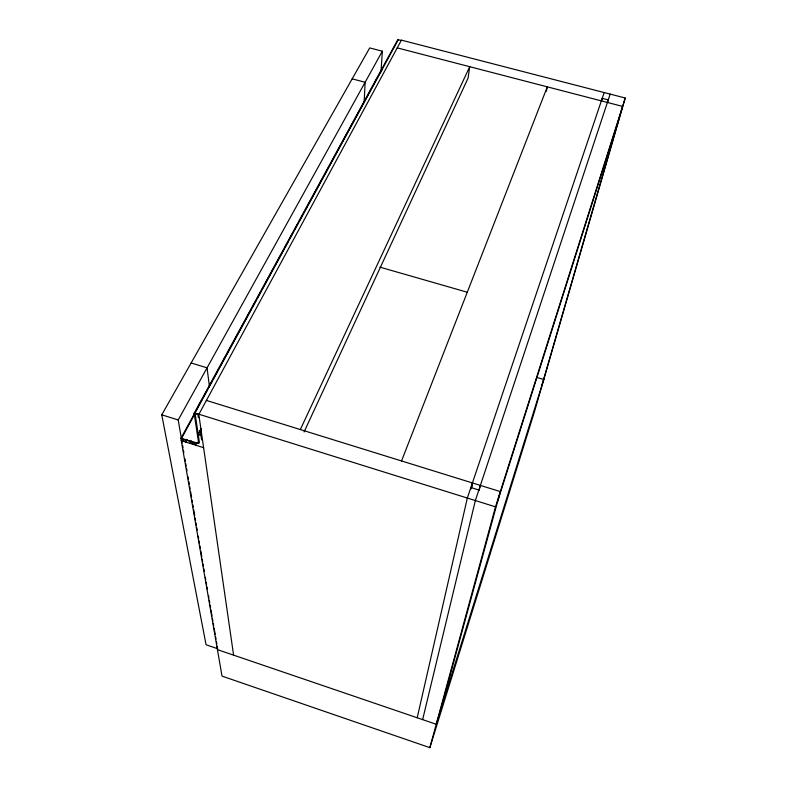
<?xml version="1.0" encoding="UTF-8"?>
<svg xmlns="http://www.w3.org/2000/svg" width="787" height="787" viewBox="0 0 787 787"><rect width="100%" height="100%" fill="white"/><g stroke="black" fill="none" stroke-linecap="round" stroke-linejoin="round"><path stroke-width="1.18" d="M401.35 40.117L625.242 98.001L534.609 411.178L429.85 747.65L222.023 676.112L180.862 438.329L195.117 442.451A3.945 1.889 26.8 0 0 198.393 441.428L194.163 413.303L397.769 39.675L401.331 40.432M364.165 101.867L365.129 82.271L352.183 78.838M381.006 72.001L382.325 51.204L369.713 47.918L161.758 414.808L206.076 644.779L217.674 648.734L217.251 646.314M546.335 91.361L547.309 86.845L401.537 460.956M417.199 717.774L467.33 498.043L604.17 92.561M471.049 488.904L472.426 482.943M422.629 719.623L475.358 500.552L610.181 94.106M479.224 490.173L480.385 485.412M601.593 100.697L602.222 98.326L608.262 99.89L607.613 102.261M429.85 747.65L495.495 506.838L625.242 98.001M439.923 712.412L500.335 491.6L206.243 400.367M541.8 385.699L622.576 106.393L397.16 47.859M544.22 377.947L436.224 724.256L217.438 649.629M497.709 501.181L619.339 117.578M471.265 488.52L472.475 484.949M304.067 431.945L468.088 78.09L469.711 66.708L300.329 429.554M196.691 442.973L195.54 445.137L195.206 442.992L196.101 443.278A3.945 1.889 26.8 0 0 199.377 442.255L198.235 434.601L201.128 429.19M201.157 430.745L200.242 430.459L200.892 434.906L198.157 434.05L201.049 428.63M190.169 443.435L191.241 440.74M198.806 414.474L401.321 40.353M186.863 439.864L185.693 442.028L186.775 439.333M180.853 438.457L197.901 407.164M199.081 405.01L202.603 398.537M203.784 396.373L207.306 389.899M208.486 387.745L212.008 381.272M213.188 379.118L246.695 317.614M247.866 315.459L251.397 308.976M252.568 306.822L256.1 300.349M257.27 298.194L260.802 291.721M261.973 289.557L283.723 249.636M284.904 247.482L288.426 241.009M289.606 238.845L293.128 232.372M294.308 230.217L297.83 223.744M299.011 221.59L302.533 215.117M303.713 212.952L307.235 206.479M308.415 204.325L381.302 70.535M194.163 413.303A1.023 0.512 27.4 0 1 195.009 413.008L398.497 39.38M181.659 438.202L194.586 414.454M181.335 438.123L178.206 419.973L382.325 51.204M381.341 70.377L382.029 70.112M379.895 267.137L467.33 292.252M536.882 377.445L543.61 379.432M191.143 362.974L207.06 367.844L209.48 386.988M470.882 487.527L478.86 490.006M195.009 413.008L198.777 414.385M495.495 506.838L198.767 414.178L233.601 655.148M199.268 417.661L198.334 417.376L197.911 414.474L195.097 413.588L198.157 434.05M161.758 414.808L178.206 419.973M198.235 434.601L200.97 435.457L201.61 439.844L202.515 440.13M185.604 441.487L182.033 440.356L181.748 438.743L194.31 442.707L194.556 444.321L190.08 442.904M181.226 440.612L203.607 447.695M181.758 440.543L182.171 442.963M182.594 445.393L183.007 447.813M183.43 450.233L183.843 452.653M184.886 458.703L185.309 461.123M185.722 463.543L186.145 465.963M186.558 468.383L186.981 470.803M188.024 476.863L188.437 479.283M188.86 481.703L189.274 484.123M189.687 486.543L190.11 488.963M190.523 491.383L191.575 497.433M191.989 499.853L192.402 502.273M192.825 504.693L193.238 507.123M193.661 509.543L194.704 515.593M195.117 518.013L195.54 520.433M195.953 522.853L196.376 525.273M196.789 527.693L197.212 530.113M198.255 536.163L198.668 538.593M199.091 541.013L199.505 543.433M199.928 545.853L200.341 548.273M200.754 550.693L201.806 556.743M202.22 559.163L202.633 561.584M203.056 564.004L203.469 566.424M203.892 568.844L204.305 571.273M205.348 577.324L205.771 579.744M206.184 582.164L206.607 584.584M207.02 587.004L207.443 589.424M208.486 595.474L208.899 597.894M209.322 600.314L209.736 602.744M210.159 605.164L210.572 607.584M210.995 610.004L212.037 616.054M212.451 618.474L212.874 620.894M213.287 623.314L213.7 625.734M214.123 628.154L215.166 634.214M215.579 636.634L216.002 639.054M216.415 641.474L216.838 643.894"/></g></svg>
